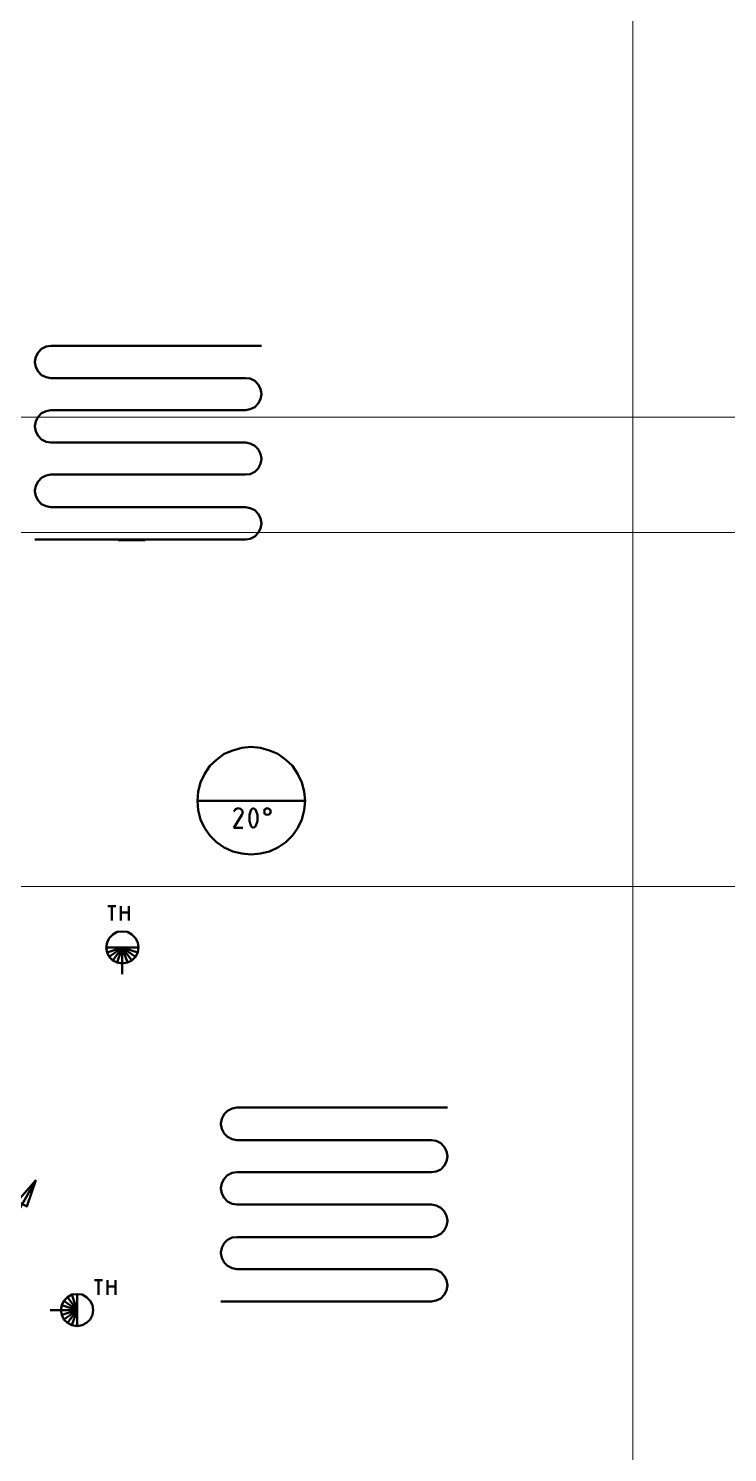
# Model space of a CAD drawing. Header units: metres. Extents: x -4.5 to 35.1, y -3.6 to 25.4.
# Drawn here: x 18.47 to 21.74, y 8.54 to 15.21 of the extents above; entities that cross this region are included whole.
import ezdxf

# ---------------------------------------------------------------- set-up
doc = ezdxf.new("R2010")
doc.units = ezdxf.units.M
doc.layers.add('New_A Stramien', color=7, linetype='Continuous', lineweight=13)
doc.layers.add('Standard', color=7, linetype='Continuous', lineweight=25)

msp = doc.modelspace()

# ---------------------------------------------------------------- linework, layer by layer
at = {"layer": 'New_A Stramien', "color": 252, "linetype": 'Continuous', "lineweight": 13}
for p, q in [((21.3, -1.7955), (21.3, 23.4554)), ((21.3, -1.7955), (21.3, 23.4554)), ((-2.8287, 12.85), (25.9613, 12.85)), ((-2.8287, 12.85), (25.9613, 12.85))]:
    msp.add_line(p, q, dxfattribs=at)
at = {"layer": 'Standard', "color": 52, "linetype": 'Continuous', "lineweight": 50}
for p, q in [((18.515, 13.6931), (18.5046, 13.6723)), ((18.5317, 13.7098), (18.515, 13.6931)), ((18.5525, 13.7202), (18.5317, 13.7098)), ((18.5754, 13.7244), (18.5525, 13.7202)), ((19.5609, 13.7244), (18.5754, 13.7244)), ((18.5046, 13.6723), (18.5004, 13.6494)), ((18.5004, 13.6494), (18.5004, 13.6473)), ((18.5004, 13.6473), (18.5046, 13.6244)), ((18.5046, 13.6244), (18.515, 13.6035)), ((18.515, 13.6035), (18.5317, 13.5869)), ((18.5317, 13.5869), (18.5525, 13.5765)), ((18.5525, 13.5765), (18.5754, 13.5723)), ((18.5754, 13.5723), (19.4859, 13.5723)), ((19.4859, 13.5723), (19.5088, 13.5702)), ((19.5088, 13.5702), (19.5297, 13.5598)), ((19.5297, 13.5598), (19.5463, 13.5431)), ((19.5463, 13.5431), (19.5567, 13.5223)), ((19.5567, 13.4744), (19.5463, 13.4535)), ((19.5567, 13.5223), (19.5609, 13.4994)), ((19.5609, 13.4973), (19.5567, 13.4744)), ((19.5609, 13.4994), (19.5609, 13.4973)), ((18.5317, 13.4077), (18.515, 13.391)), ((18.5525, 13.4181), (18.5317, 13.4077)), ((18.5754, 13.4223), (18.5525, 13.4181)), ((19.4859, 13.4223), (18.5754, 13.4223)), ((19.5088, 13.4264), (19.4859, 13.4223)), ((19.5297, 13.4368), (19.5088, 13.4264)), ((19.5463, 13.4535), (19.5297, 13.4368)), ((18.5046, 13.3702), (18.5004, 13.3473)), ((18.5004, 13.3473), (18.5004, 13.3452)), ((18.5004, 13.3452), (18.5046, 13.3223)), ((18.515, 13.391), (18.5046, 13.3702)), ((18.5046, 13.3223), (18.515, 13.3014)), ((18.515, 13.3014), (18.5317, 13.2848)), ((18.5317, 13.2848), (18.5525, 13.2743)), ((18.5525, 13.2743), (18.5754, 13.2702)), ((18.5754, 13.2702), (19.4859, 13.2702)), ((19.4859, 13.2702), (19.5088, 13.266)), ((19.5088, 13.266), (19.5297, 13.2556)), ((19.5297, 13.2556), (19.5463, 13.2389)), ((19.5463, 13.2389), (19.5567, 13.2181)), ((19.5567, 13.2181), (19.5609, 13.1952)), ((19.5463, 13.1494), (19.5297, 13.1327)), ((19.5567, 13.1702), (19.5463, 13.1494)), ((19.5609, 13.1931), (19.5567, 13.1702)), ((19.5609, 13.1952), (19.5609, 13.1931)), ((18.515, 13.0889), (18.5046, 13.0681)), ((18.5317, 13.1056), (18.515, 13.0889)), ((18.5525, 13.116), (18.5317, 13.1056)), ((18.5754, 13.1202), (18.5525, 13.116)), ((19.4859, 13.1202), (18.5754, 13.1202)), ((19.5088, 13.1222), (19.4859, 13.1202)), ((19.5297, 13.1327), (19.5088, 13.1222)), ((18.5046, 13.0681), (18.5004, 13.0452)), ((18.5004, 13.0452), (18.5004, 13.0431)), ((18.5004, 13.0431), (18.5046, 13.0202)), ((18.5046, 13.0202), (18.515, 12.9993)), ((18.515, 12.9993), (18.5317, 12.9827)), ((18.5317, 12.9827), (18.5525, 12.9722)), ((18.5525, 12.9722), (18.5754, 12.9681)), ((18.5754, 12.9681), (19.4859, 12.9681)), ((19.4859, 12.9681), (19.5088, 12.9639)), ((19.5088, 12.9639), (19.5297, 12.9535)), ((19.5297, 12.9535), (19.5463, 12.9368)), ((19.5463, 12.9368), (19.5567, 12.916)), ((19.5567, 12.916), (19.5609, 12.8931)), ((19.5609, 12.891), (19.5567, 12.8681)), ((19.5609, 12.8931), (19.5609, 12.891)), ((19.4859, 12.816), (18.5004, 12.816)), ((18.89, 12.8139), (19.0171, 12.8139)), ((19.5088, 12.8202), (19.4859, 12.816)), ((19.5297, 12.8306), (19.5088, 12.8202)), ((19.5463, 12.8472), (19.5297, 12.8306)), ((19.5567, 12.8681), (19.5463, 12.8472)), ((19.3859, 11.8118), (19.3505, 11.7847)), ((19.4276, 11.8284), (19.3859, 11.8118)), ((19.4692, 11.8409), (19.4276, 11.8284)), ((19.513, 11.8451), (19.4692, 11.8409)), ((19.5567, 11.8409), (19.513, 11.8451)), ((19.5984, 11.8284), (19.5567, 11.8409)), ((19.638, 11.8118), (19.5984, 11.8284)), ((19.6755, 11.7847), (19.638, 11.8118)), ((19.3192, 11.7555), (19.2942, 11.718)), ((19.3505, 11.7847), (19.3192, 11.7555)), ((19.7067, 11.7555), (19.6755, 11.7847)), ((19.7317, 11.718), (19.7067, 11.7555)), ((19.2755, 11.6784), (19.265, 11.6367)), ((19.2942, 11.718), (19.2755, 11.6784)), ((19.7505, 11.6784), (19.7317, 11.718)), ((19.7609, 11.6367), (19.7505, 11.6784)), ((19.265, 11.6367), (19.2609, 11.593)), ((19.7651, 11.593), (19.7609, 11.6367)), ((19.2609, 11.593), (19.7651, 11.593)), ((19.2609, 11.593), (19.265, 11.5492)), ((19.265, 11.5492), (19.2755, 11.5055)), ((19.4401, 11.5534), (19.4317, 11.543)), ((19.4525, 11.5576), (19.4401, 11.5534)), ((19.463, 11.5555), (19.4525, 11.5576)), ((19.4713, 11.5472), (19.463, 11.5555)), ((19.4734, 11.5367), (19.4713, 11.5472)), ((19.513, 11.5513), (19.5047, 11.5263)), ((19.5234, 11.5576), (19.513, 11.5513)), ((19.5338, 11.5513), (19.5234, 11.5576)), ((19.5421, 11.5263), (19.5338, 11.5513)), ((19.5776, 11.5534), (19.5734, 11.543)), ((19.5734, 11.543), (19.5776, 11.5305)), ((19.588, 11.5576), (19.5776, 11.5534)), ((19.6005, 11.5534), (19.588, 11.5576)), ((19.6046, 11.543), (19.6005, 11.5534)), ((19.6005, 11.5305), (19.6046, 11.543)), ((19.7505, 11.5055), (19.7609, 11.5492)), ((19.7609, 11.5492), (19.7651, 11.593)), ((19.2755, 11.5055), (19.2942, 11.4659)), ((19.4692, 11.5263), (19.4317, 11.4659)), ((19.4692, 11.5263), (19.4734, 11.5367)), ((19.5047, 11.5263), (19.5047, 11.4972)), ((19.5047, 11.4972), (19.513, 11.4721)), ((19.5338, 11.4721), (19.5421, 11.4972)), ((19.5421, 11.4972), (19.5421, 11.5263)), ((19.5776, 11.5305), (19.588, 11.5263)), ((19.588, 11.5263), (19.6005, 11.5305)), ((19.7317, 11.4659), (19.7505, 11.5055)), ((19.2942, 11.4659), (19.3192, 11.4305)), ((19.3192, 11.4305), (19.3505, 11.3992)), ((19.4317, 11.4659), (19.4734, 11.4659)), ((19.513, 11.4721), (19.5234, 11.4659)), ((19.5234, 11.4659), (19.5338, 11.4721)), ((19.6755, 11.3992), (19.7067, 11.4305)), ((19.7067, 11.4305), (19.7317, 11.4659)), ((19.3505, 11.3992), (19.3859, 11.3742)), ((19.3859, 11.3742), (19.4276, 11.3555)), ((19.4276, 11.3555), (19.4692, 11.345)), ((19.4692, 11.345), (19.513, 11.3409)), ((19.513, 11.3409), (19.5567, 11.345)), ((19.5567, 11.345), (19.5984, 11.3555)), ((19.5984, 11.3555), (19.638, 11.3742)), ((19.638, 11.3742), (19.6755, 11.3992)), ((18.8421, 11.0992), (18.8796, 11.0992)), ((18.8609, 11.0325), (18.8609, 11.0992)), ((18.9025, 11.0325), (18.9025, 11.0992)), ((18.94, 11.0992), (18.94, 11.0325)), ((18.9025, 11.07), (18.94, 11.07)), ((18.8379, 10.9284), (18.8483, 10.9492)), ((18.8483, 10.9492), (18.865, 10.9659)), ((18.865, 10.9659), (18.8859, 10.9784)), ((18.8859, 10.9784), (18.9088, 10.9804)), ((18.9088, 10.9804), (18.9338, 10.9784)), ((18.9338, 10.9784), (18.9546, 10.9659)), ((18.9546, 10.9659), (18.9713, 10.9492)), ((18.9713, 10.9492), (18.9817, 10.9284)), ((18.8338, 10.9054), (18.8379, 10.9284)), ((18.8379, 10.8825), (18.8338, 10.9054)), ((18.8483, 10.8617), (18.8379, 10.8825)), ((18.9817, 10.8825), (18.9713, 10.8617)), ((18.9817, 10.9284), (18.9858, 10.9054)), ((18.9858, 10.9054), (18.9817, 10.8825)), ((18.865, 10.845), (18.8483, 10.8617)), ((18.8859, 10.8346), (18.865, 10.845)), ((18.9088, 10.8304), (18.8859, 10.8346)), ((18.9338, 10.8346), (18.9088, 10.8304)), ((18.9088, 10.8304), (18.9088, 10.7804)), ((18.9546, 10.845), (18.9338, 10.8346)), ((18.9713, 10.8617), (18.9546, 10.845)), ((19.4025, 10.1408), (19.3859, 10.1241)), ((19.4234, 10.1512), (19.4025, 10.1408)), ((19.4463, 10.1554), (19.4234, 10.1512)), ((20.4318, 10.1554), (19.4463, 10.1554)), ((19.3755, 10.1033), (19.3713, 10.0804)), ((19.3713, 10.0804), (19.3713, 10.0783)), ((19.3713, 10.0783), (19.3755, 10.0554)), ((19.3859, 10.1241), (19.3755, 10.1033)), ((19.3755, 10.0554), (19.3859, 10.0345)), ((19.3859, 10.0345), (19.4025, 10.0179)), ((19.4025, 10.0179), (19.4234, 10.0074)), ((19.4234, 10.0074), (19.4463, 10.0033)), ((19.4463, 10.0033), (20.3568, 10.0033)), ((20.3568, 10.0033), (20.3797, 9.9991)), ((20.3797, 9.9991), (20.4005, 9.9887)), ((20.4005, 9.9887), (20.4172, 9.972)), ((20.4172, 9.972), (20.4276, 9.9512)), ((20.4276, 9.9512), (20.4318, 9.9283)), ((20.4172, 9.8825), (20.4005, 9.8658)), ((20.4276, 9.9033), (20.4172, 9.8825)), ((20.4318, 9.9262), (20.4276, 9.9033)), ((20.4318, 9.9283), (20.4318, 9.9262)), ((19.3859, 9.822), (19.3755, 9.8012)), ((19.4025, 9.8387), (19.3859, 9.822)), ((19.4234, 9.8491), (19.4025, 9.8387)), ((19.4463, 9.8533), (19.4234, 9.8491)), ((20.3568, 9.8533), (19.4463, 9.8533)), ((20.3797, 9.8554), (20.3568, 9.8533)), ((20.4005, 9.8658), (20.3797, 9.8554)), ((19.3755, 9.8012), (19.3713, 9.7783)), ((19.3713, 9.7783), (19.3713, 9.7762)), ((19.3713, 9.7762), (19.3755, 9.7533)), ((19.3755, 9.7533), (19.3859, 9.7324)), ((19.3859, 9.7324), (19.4025, 9.7158)), ((19.4025, 9.7158), (19.4234, 9.7053)), ((19.4234, 9.7053), (19.4463, 9.7012)), ((19.4463, 9.7012), (20.3568, 9.7012)), ((20.3568, 9.7012), (20.3797, 9.697)), ((20.3797, 9.697), (20.4005, 9.6866)), ((20.4005, 9.6866), (20.4172, 9.6699)), ((20.4172, 9.6699), (20.4276, 9.6491)), ((20.4276, 9.6491), (20.4318, 9.6262)), ((20.4318, 9.6241), (20.4276, 9.6012)), ((20.4318, 9.6262), (20.4318, 9.6241)), ((19.4234, 9.547), (19.4025, 9.5366)), ((19.4463, 9.5491), (19.4234, 9.547)), ((20.3568, 9.5491), (19.4463, 9.5491)), ((20.3797, 9.5533), (20.3568, 9.5491)), ((20.4005, 9.5637), (20.3797, 9.5533)), ((20.4172, 9.5803), (20.4005, 9.5637)), ((20.4276, 9.6012), (20.4172, 9.5803)), ((19.3755, 9.4991), (19.3713, 9.4762)), ((19.3713, 9.4762), (19.3713, 9.4741)), ((19.3713, 9.4741), (19.3755, 9.4512)), ((19.3859, 9.5199), (19.3755, 9.4991)), ((19.4025, 9.5366), (19.3859, 9.5199)), ((19.3755, 9.4512), (19.3859, 9.4303)), ((19.3859, 9.4303), (19.4025, 9.4137)), ((19.4025, 9.4137), (19.4234, 9.4032)), ((18.7798, 9.3465), (18.8173, 9.3465)), ((18.7986, 9.2778), (18.7986, 9.3465)), ((18.8403, 9.2778), (18.8403, 9.3465)), ((18.8778, 9.3465), (18.8778, 9.2778)), ((19.4234, 9.4032), (19.4463, 9.3991)), ((19.4463, 9.3991), (20.3568, 9.3991)), ((20.3568, 9.3991), (20.3797, 9.3949)), ((20.3797, 9.3949), (20.4005, 9.3845)), ((20.4005, 9.3845), (20.4172, 9.3678)), ((20.4172, 9.3678), (20.4276, 9.347)), ((20.4276, 9.347), (20.4318, 9.3241)), ((18.6528, 9.2674), (18.6736, 9.2799)), ((18.6736, 9.2799), (18.6986, 9.2819)), ((18.6986, 9.2819), (18.7215, 9.2799)), ((18.7215, 9.2799), (18.7423, 9.2674)), ((18.8403, 9.3174), (18.8778, 9.3174)), ((20.4172, 9.2782), (20.4005, 9.2616)), ((20.4276, 9.2991), (20.4172, 9.2782)), ((20.4318, 9.322), (20.4276, 9.2991)), ((20.4318, 9.3241), (20.4318, 9.322)), ((18.6215, 9.2069), (18.5715, 9.2069)), ((18.6215, 9.2069), (18.6257, 9.2299)), ((18.6257, 9.184), (18.6215, 9.2069)), ((18.6257, 9.2299), (18.6361, 9.2507)), ((18.6361, 9.2507), (18.6528, 9.2674)), ((18.7423, 9.2674), (18.759, 9.2507)), ((18.759, 9.2507), (18.7694, 9.2299)), ((18.7694, 9.2299), (18.7736, 9.2069)), ((18.7736, 9.2069), (18.7694, 9.184)), ((20.3568, 9.247), (19.3713, 9.247)), ((20.3797, 9.2512), (20.3568, 9.247)), ((20.4005, 9.2616), (20.3797, 9.2512)), ((18.6361, 9.1632), (18.6257, 9.184)), ((18.6528, 9.1465), (18.6361, 9.1632)), ((18.6736, 9.1361), (18.6528, 9.1465)), ((18.7423, 9.1465), (18.7215, 9.1361)), ((18.759, 9.1632), (18.7423, 9.1465)), ((18.7694, 9.184), (18.759, 9.1632)), ((18.6986, 9.1319), (18.6736, 9.1361)), ((18.7215, 9.1361), (18.6986, 9.1319))]:
    msp.add_line(p, q, dxfattribs=at)
at = {"layer": 'Standard', "color": 252, "linetype": 'Continuous', "lineweight": 13}
for p, q in [((-4.1221, 13.3895), (26.8317, 13.3895)), ((-4.1221, 13.3895), (26.8317, 13.3895)), ((-4.1221, 11.1917), (26.8317, 11.1917)), ((-4.1221, 11.1917), (26.8317, 11.1917))]:
    msp.add_line(p, q, dxfattribs=at)
at = {"layer": 'Standard', "color": 3, "linetype": 'Continuous', "lineweight": 50}
msp.add_line((18.5046, 9.8158), (18.392, 9.6178), dxfattribs=at)
at = {"layer": 'Standard', "color": 7, "linetype": 'Continuous', "lineweight": 50}
for points in [[(18.8379, 10.8825), (18.8338, 10.9054), (18.9088, 10.9054), (18.8379, 10.8825)], [(18.8483, 10.8617), (18.8379, 10.8825), (18.9088, 10.9054), (18.8483, 10.8617)], [(18.865, 10.845), (18.8483, 10.8617), (18.9088, 10.9054), (18.865, 10.845)], [(18.8859, 10.8346), (18.865, 10.845), (18.9088, 10.9054), (18.8859, 10.8346)], [(18.9088, 10.8304), (18.8859, 10.8346), (18.9088, 10.9054), (18.9088, 10.8304)], [(18.9858, 10.9054), (18.9817, 10.8825), (18.9088, 10.9054), (18.9858, 10.9054)], [(18.9817, 10.8825), (18.9713, 10.8617), (18.9088, 10.9054), (18.9817, 10.8825)], [(18.9713, 10.8617), (18.9546, 10.845), (18.9088, 10.9054), (18.9713, 10.8617)], [(18.9546, 10.845), (18.9338, 10.8346), (18.9088, 10.9054), (18.9546, 10.845)], [(18.9338, 10.8346), (18.9088, 10.8304), (18.9088, 10.9054), (18.9338, 10.8346)], [(18.5046, 9.8158), (18.4629, 9.6928), (18.4191, 9.7178), (18.5046, 9.8158)], [(18.6528, 9.2674), (18.6736, 9.2799), (18.6986, 9.2069), (18.6528, 9.2674)], [(18.6736, 9.2799), (18.6986, 9.2819), (18.6986, 9.2069), (18.6736, 9.2799)], [(18.6215, 9.2069), (18.6257, 9.2299), (18.6986, 9.2069), (18.6215, 9.2069)], [(18.6257, 9.184), (18.6215, 9.2069), (18.6986, 9.2069), (18.6257, 9.184)], [(18.6257, 9.2299), (18.6361, 9.2507), (18.6986, 9.2069), (18.6257, 9.2299)], [(18.6361, 9.1632), (18.6257, 9.184), (18.6986, 9.2069), (18.6361, 9.1632)], [(18.6361, 9.2507), (18.6528, 9.2674), (18.6986, 9.2069), (18.6361, 9.2507)], [(18.6528, 9.1465), (18.6361, 9.1632), (18.6986, 9.2069), (18.6528, 9.1465)], [(18.6736, 9.1361), (18.6528, 9.1465), (18.6986, 9.2069), (18.6736, 9.1361)], [(18.6986, 9.1319), (18.6736, 9.1361), (18.6986, 9.2069), (18.6986, 9.1319)]]:
    msp.add_lwpolyline(points, close=True, dxfattribs=at)

doc.saveas('drawing.dxf')
